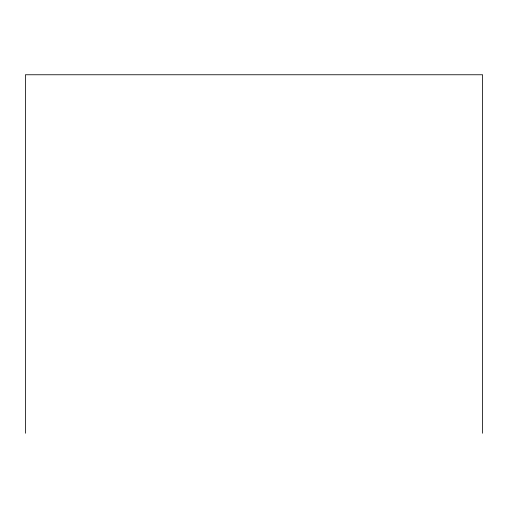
<?xml version="1.0" encoding="UTF-8"?>
<svg xmlns="http://www.w3.org/2000/svg" width="508" height="508" viewBox="0 0 508 508"><rect width="100%" height="100%" fill="white"/><g stroke="black" fill="none" stroke-linecap="round" stroke-linejoin="round"><path stroke-width="0.76" d="M482.6 433.241L482.6 74.759L25.4 74.759L25.4 433.241"/></g></svg>
